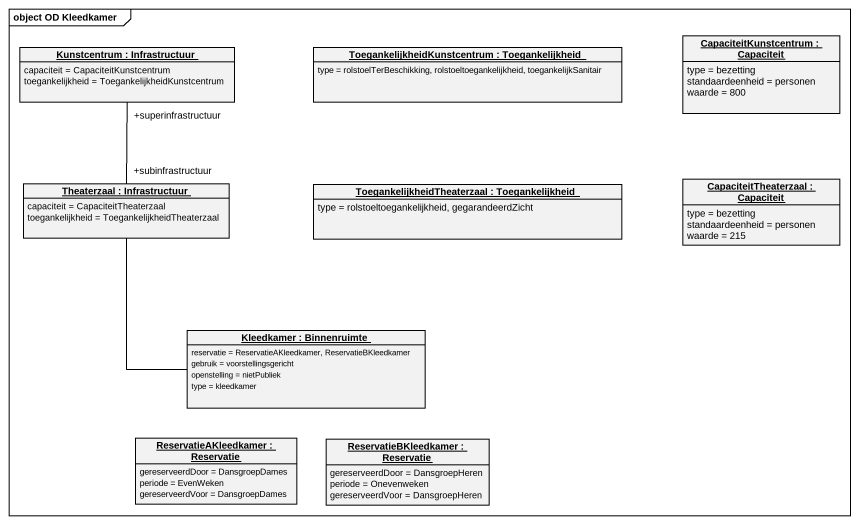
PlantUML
@startuml
mainframe object OD Kleedkamer
hide circle
hide empty members
object "CapaciteitKunstcentrum : Capaciteit" as CapaciteitKunstcentrum {
  type = bezetting
  standaardeenheid = personen
  waarde = 800
}
object "Kunstcentrum : Infrastructuur" as Kunstcentrum {
  capaciteit = CapaciteitKunstcentrum
  toegankelijkheid = ToegankelijkheidKunstcentrum
}
object "ToegankelijkheidKunstcentrum : Toegankelijkheid" as ToegankelijkheidKunstcentrum {
  type = rolstoelTerBeschikking, rolstoeltoegankelijkheid, toegankelijkSanitair
}
object "Theaterzaal : Infrastructuur" as Theaterzaal {
  capaciteit = CapaciteitTheaterzaal
  toegankelijkheid = ToegankelijkheidTheaterzaal
}
object "ToegankelijkheidTheaterzaal : Toegankelijkheid" as ToegankelijkheidTheaterzaal {
  type = rolstoeltoegankelijkheid, gegarandeerdZicht
}
object "CapaciteitTheaterzaal : Capaciteit" as CapaciteitTheaterzaal {
  type = bezetting
  standaardeenheid = personen
  waarde = 215
}
object "Kleedkamer : Binnenruimte" as Kleedkamer {
  reservatie = ReservatieAKleedkamer, ReservatieBKleedkamer
  gebruik = voorstellingsgericht
  openstelling = nietPubliek
  type = kleedkamer
}
object "ReservatieAKleedkamer : Reservatie" as ReservatieAKleedkamer {
  gereserveerdDoor = DansgroepDames
  periode = EvenWeken
  gereserveerdVoor = DansgroepDames
}
object "ReservatieBKleedkamer : Reservatie" as ReservatieBKleedkamer {
  gereserveerdDoor = DansgroepHeren
  periode = Onevenweken
  gereserveerdVoor = DansgroepHeren
}
Theaterzaal "+subinfrastructuur" -up- "+superinfrastructuur" Kunstcentrum
Kleedkamer -up- Theaterzaal
@enduml
